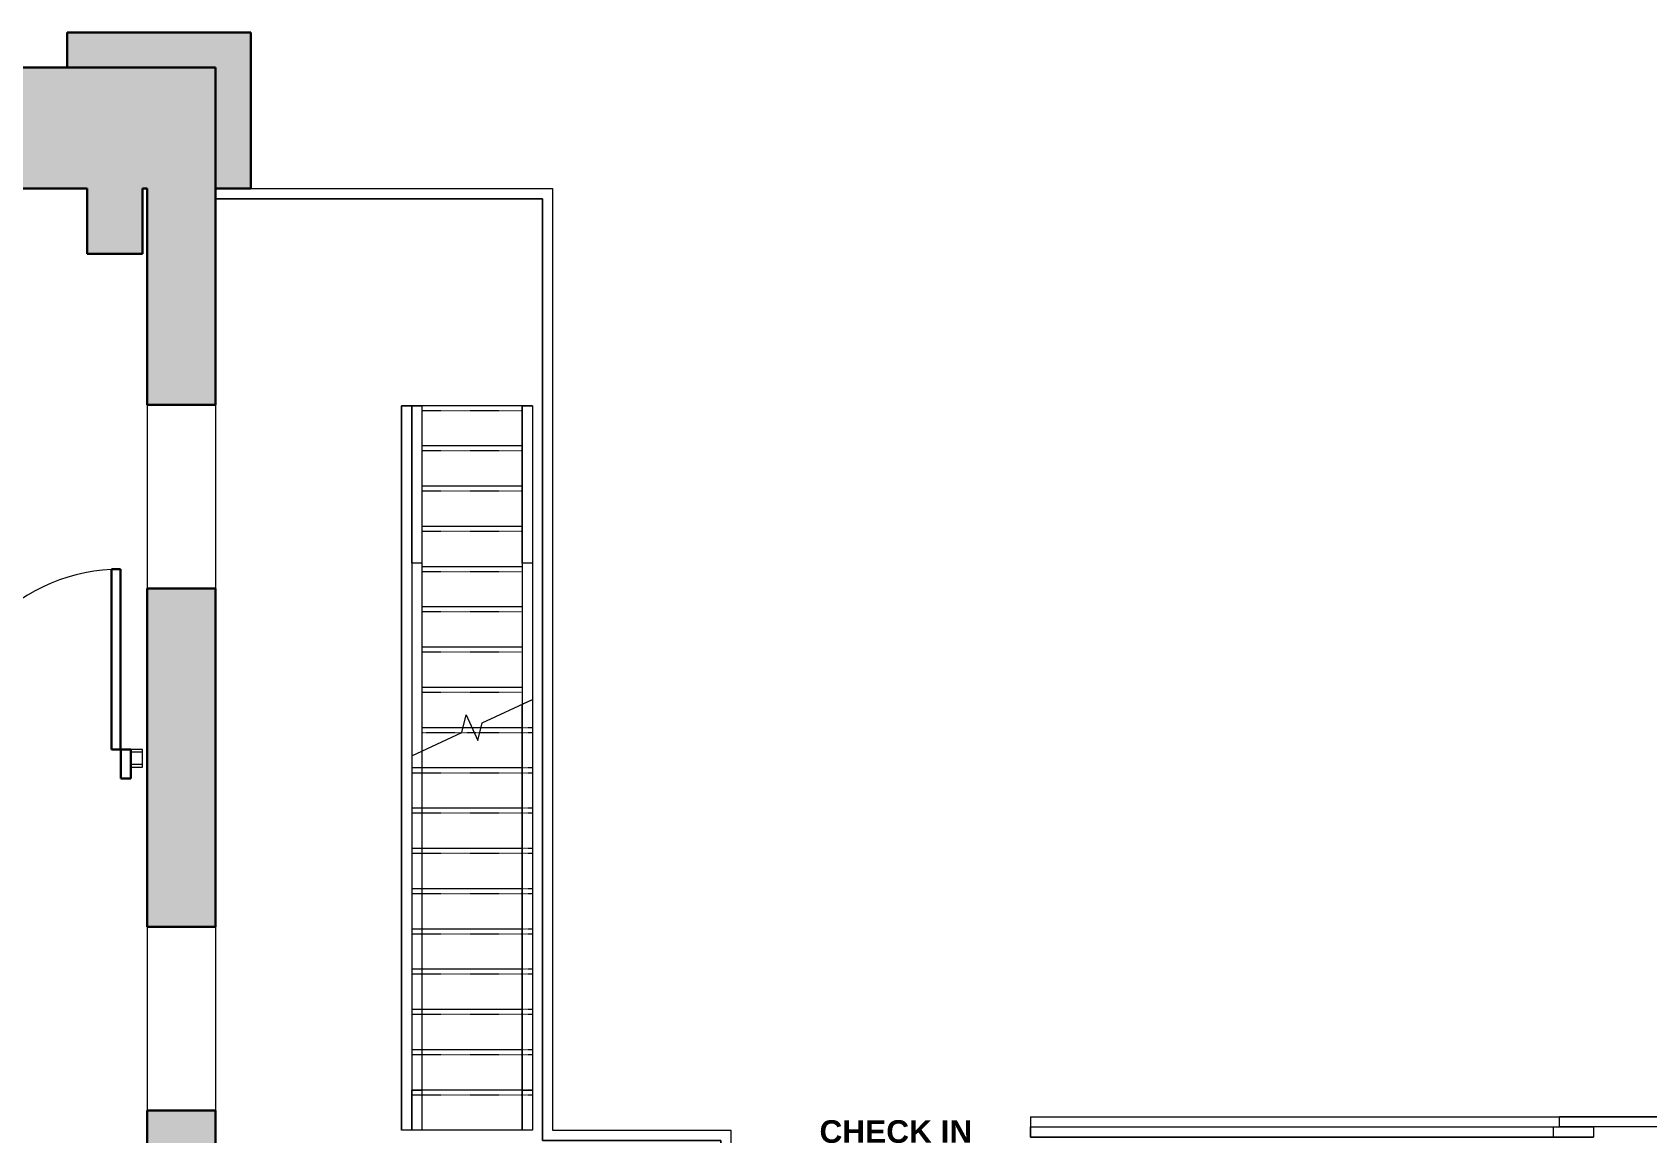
# Model space of a CAD drawing. Header units: inches. Extents: x -4688 to 1542, y -3558 to 978.
# Drawn here: x -612 to -290.8, y 602 to 820.9 of the extents above; entities that cross this region are included whole.
import ezdxf

# ---------------------------------------------------------------- set-up
doc = ezdxf.new("R2010")
doc.units = ezdxf.units.IN
doc.header["$MEASUREMENT"] = 0
doc.linetypes.add('Overhead 1_16_', pattern=[0.101562, 0.0625, -0.039062])
for name, color, linetype, lineweight in [('A-AREA-IDEN', 2, 'Continuous', 9), ('A-DOOR', 31, 'Continuous', 18), ('A-DOOR-FRAM', 31, 'Continuous', 30), ('A-FLOR', 192, 'Continuous', 18), ('A-FLOR-HRAL', 11, 'Continuous', 18), ('A-WALL', 113, 'Continuous', 18), ('A-WALL-PATT', 111, 'Continuous', 18), ('I-WALL', 2, 'Continuous', 18), ('S-STRS', 31, 'Continuous', 18), ('S-STRS-MBND', 31, 'Continuous', 18)]:
    doc.layers.add(name, color=color, linetype=linetype, lineweight=lineweight)
doc.styles.add('Swis721 Lt BT_B', font='', dxfattribs={"height": 4.5})
doc.styles.get('Swis721 Lt BT_B').set_extended_font_data('Swis721 Lt BT', bold=True)

# ---------------------------------------------------------------- blocks, each defined once
blk = doc.blocks.new('Top Rail Type - Top Rail_Internal_-5071311-1st Floor Power _ Signal')
at = {"layer": 'A-FLOR-HRAL', "lineweight": 9}
for p, q in [((-413.53, 601.34), (-413.53, 603.34)), ((-413.53, 603.34), (-309.53, 603.34)), ((-309.53, 601.34), (-413.53, 601.34)), ((-309.53, 601.34), (-309.53, 603.34)), ((-309.53, 603.34), (-301.53, 603.34)), ((-301.53, 601.34), (-309.53, 601.34)), ((-301.53, 603.34), (-301.53, 601.34))]:
    blk.add_line(p, q, dxfattribs=at)
blk = doc.blocks.new('Top Rail Type - Top Rail_Internal_-V5-1st Floor Power _ Signal')
at = {"layer": 'A-FLOR-HRAL', "lineweight": 9}
for p, q in [((-413.53, 603.34), (-413.53, 601.34)), ((-413.53, 603.34), (-309.53, 603.34)), ((-413.53, 601.34), (-309.53, 601.34)), ((-309.53, 603.34), (-301.53, 603.34)), ((-309.53, 601.34), (-301.53, 601.34)), ((-301.53, 603.34), (-301.53, 601.34))]:
    blk.add_line(p, q, dxfattribs=at)
blk = doc.blocks.new('Top Rail Type - Top Rail_Internal_-5208615-1st Floor Power _ Signal')
at = {"layer": 'A-FLOR-HRAL', "lineweight": 9}
for p, q in [((-308.31, 603.34), (-308.31, 605.34)), ((-308.31, 605.34), (-261, 605.34)), ((-261, 605.34), (-261, 603.34)), ((-261, 603.34), (-308.31, 603.34))]:
    blk.add_line(p, q, dxfattribs=at)
blk = doc.blocks.new('Top Rail Type - Top Rail_Internal_-V8-1st Floor Power _ Signal')
at = {"layer": 'A-FLOR-HRAL', "lineweight": 9}
for p, q in [((-308.31, 603.34), (-308.31, 605.34)), ((-261, 605.34), (-308.31, 605.34)), ((-261, 603.34), (-261, 605.34)), ((-261, 603.34), (-308.31, 603.34))]:
    blk.add_line(p, q, dxfattribs=at)
blk = doc.blocks.new('Single Flush - D1 3_ X 8_-8252943-1st Floor Power _ Signal')
at = {"layer": 'A-DOOR', "lineweight": 30}
for p, q in [((16.15625, 37.5625), (16.15625, 1.75)), ((17.90625, 37.5625), (16.15625, 37.5625)), ((17.90625, 1.75), (17.90625, 37.5625)), ((16.15625, 1.75), (17.90625, 1.75))]:
    blk.add_line(p, q, dxfattribs=at)
at = {"layer": 'A-DOOR', "lineweight": 9}
blk.add_arc((17.90625, 1.75), 35.8125, 90, 180.5, dxfattribs=at)
at = {"layer": 'A-DOOR-FRAM'}
for p, q in [((-20, -4), (-20, 1.75)), ((-20, 1.75), (-18, 1.75)), ((-18, -4), (-18, 1.75)), ((18.000004, -4), (18.000004, 1.75)), ((18.000004, 1.75), (20.000004, 1.75)), ((20.000004, -4), (20.000004, 1.75)), ((-20, -4), (-18, -4)), ((18.000004, -4), (20.000004, -4))]:
    blk.add_line(p, q, dxfattribs=at)
blk = doc.blocks.new('Top Rail Type - Top Rail_Internal_-7032804-1st Floor Power _ Signal')
at = {"layer": 'A-FLOR-HRAL', "lineweight": 9}
for p, q in [((-536.57, 746.68), (-534.57, 746.68)), ((-536.57, 715.41), (-536.57, 746.68)), ((-534.57, 746.68), (-534.57, 715.41)), ((-534.57, 715.41), (-536.57, 715.41))]:
    blk.add_line(p, q, dxfattribs=at)
blk = doc.blocks.new('Top Rail Type - Top Rail_Internal_-V49-1st Floor Power _ Signal')
at = {"layer": 'A-FLOR-HRAL', "lineweight": 9}
for p, q in [((-534.57, 746.68), (-536.57, 746.68)), ((-536.57, 746.68), (-536.57, 677.09)), ((-534.57, 746.68), (-534.57, 678.02)), ((-536.57, 677.09), (-534.57, 678.02))]:
    blk.add_line(p, q, dxfattribs=at)
at = {"layer": 'A-FLOR-HRAL', "linetype": 'Overhead 1_16_', "lineweight": 9}
for p, q in [((-534.57, 678.02), (-534.57, 610.68)), ((-536.57, 677.09), (-536.57, 610.68)), ((-536.57, 610.68), (-536.57, 602.68)), ((-534.57, 610.68), (-534.57, 602.68)), ((-534.57, 602.68), (-536.57, 602.68))]:
    blk.add_line(p, q, dxfattribs=at)
blk = doc.blocks.new('Top Rail Type - Top Rail_Internal_-7032816-1st Floor Power _ Signal')
at = {"layer": 'A-FLOR-HRAL', "lineweight": 9}
for p, q in [((-514.57, 746.68), (-512.57, 746.68)), ((-514.57, 715.41), (-514.57, 746.68)), ((-512.57, 746.68), (-512.57, 715.41)), ((-512.57, 715.41), (-514.57, 715.41))]:
    blk.add_line(p, q, dxfattribs=at)
blk = doc.blocks.new('Top Rail Type - Top Rail_Internal_-V50-1st Floor Power _ Signal')
at = {"layer": 'A-FLOR-HRAL', "lineweight": 9}
for p, q in [((-512.57, 746.68), (-514.57, 746.68)), ((-514.57, 746.68), (-514.57, 687.35)), ((-512.57, 746.68), (-512.57, 688.28)), ((-514.57, 687.35), (-512.57, 688.28))]:
    blk.add_line(p, q, dxfattribs=at)
at = {"layer": 'A-FLOR-HRAL', "linetype": 'Overhead 1_16_', "lineweight": 9}
for p, q in [((-512.57, 688.28), (-512.57, 610.68)), ((-514.57, 687.35), (-514.57, 610.68)), ((-514.57, 610.68), (-514.57, 602.68)), ((-512.57, 610.68), (-512.57, 602.68)), ((-512.57, 602.68), (-514.57, 602.68))]:
    blk.add_line(p, q, dxfattribs=at)
blk = doc.blocks.new('Top Rail Type - Top Rail_Internal_-7032848-1st Floor Power _ Signal')
at = {"layer": 'A-FLOR-HRAL', "lineweight": 9}
for p, q in [((-534.57, 678.02), (-534.57, 610.68)), ((-536.57, 610.68), (-534.57, 610.68)), ((-536.57, 602.68), (-536.57, 610.68)), ((-534.57, 610.68), (-534.57, 602.68)), ((-534.57, 602.68), (-536.57, 602.68))]:
    blk.add_line(p, q, dxfattribs=at)
blk = doc.blocks.new('Top Rail Type - Top Rail_Internal_-V51-1st Floor Power _ Signal')
at = {"layer": 'A-FLOR-HRAL', "lineweight": 9}
for p, q in [((-534.57, 678.02), (-534.57, 610.68)), ((-536.57, 610.68), (-536.57, 602.68)), ((-534.57, 610.68), (-534.57, 602.68)), ((-534.57, 602.68), (-536.57, 602.68))]:
    blk.add_line(p, q, dxfattribs=at)
blk = doc.blocks.new('Top Rail Type - Top Rail_Internal_-7032860-1st Floor Power _ Signal')
at = {"layer": 'A-FLOR-HRAL', "lineweight": 9}
for p, q in [((-514.57, 610.68), (-514.57, 687.35)), ((-512.57, 649.96), (-512.57, 610.68)), ((-514.57, 610.68), (-512.57, 610.68)), ((-514.57, 602.68), (-514.57, 610.68)), ((-512.57, 610.68), (-512.57, 602.68)), ((-512.57, 602.68), (-514.57, 602.68))]:
    blk.add_line(p, q, dxfattribs=at)
blk = doc.blocks.new('Top Rail Type - Top Rail_Internal_-V52-1st Floor Power _ Signal')
at = {"layer": 'A-FLOR-HRAL', "lineweight": 9}
for p, q in [((-514.57, 687.35), (-514.57, 610.68)), ((-512.57, 649.96), (-512.57, 610.68)), ((-514.57, 610.68), (-514.57, 602.68)), ((-512.57, 610.68), (-512.57, 602.68)), ((-512.57, 602.68), (-514.57, 602.68))]:
    blk.add_line(p, q, dxfattribs=at)
blk = doc.blocks.new('Top Rail Type - Top Rail_Internal_-7033225-1st Floor Power _ Signal')
at = {"layer": 'A-FLOR-HRAL', "lineweight": 9}
for p, q in [((-510.57, 787.81), (-575.57, 787.81)), ((-568.57, 789.81), (-508.57, 789.81)), ((-510.57, 600.68), (-510.57, 787.81)), ((-508.57, 789.81), (-508.57, 602.68)), ((-508.57, 602.68), (-473.09, 602.68)), ((-473.09, 602.68), (-473.09, 563.68)), ((-475.09, 600.68), (-510.57, 600.68)), ((-475.09, 563.68), (-475.09, 600.68)), ((-473.09, 563.68), (-475.09, 563.68))]:
    blk.add_line(p, q, dxfattribs=at)
blk = doc.blocks.new('Top Rail Type - Top Rail_Internal_-V53-1st Floor Power _ Signal')
at = {"layer": 'A-FLOR-HRAL', "lineweight": 9}
for p, q in [((-575.57, 787.81), (-510.57, 787.81)), ((-568.57, 789.81), (-508.57, 789.81)), ((-510.57, 787.81), (-510.57, 600.68)), ((-508.57, 789.81), (-508.57, 602.68)), ((-508.57, 602.68), (-473.09, 602.68)), ((-473.09, 602.68), (-473.09, 563.68)), ((-510.57, 600.68), (-475.09, 600.68)), ((-475.09, 600.68), (-475.09, 563.68)), ((-473.09, 563.68), (-475.09, 563.68))]:
    blk.add_line(p, q, dxfattribs=at)
blk = doc.blocks.new('Top Rail Type - Top Rail_Internal_-7033342-1st Floor Power _ Signal')
at = {"layer": 'A-FLOR-HRAL', "lineweight": 9}
for p, q in [((-538.57, 746.68), (-536.57, 746.68)), ((-538.57, 602.68), (-538.57, 746.68)), ((-536.57, 677.09), (-536.57, 602.68)), ((-536.57, 602.68), (-538.57, 602.68))]:
    blk.add_line(p, q, dxfattribs=at)
blk = doc.blocks.new('Top Rail Type - Top Rail_Internal_-V54-1st Floor Power _ Signal')
at = {"layer": 'A-FLOR-HRAL', "lineweight": 9}
for p, q in [((-536.57, 746.68), (-538.57, 746.68)), ((-538.57, 746.68), (-538.57, 602.68)), ((-536.57, 677.09), (-536.57, 602.68)), ((-536.57, 602.68), (-538.57, 602.68))]:
    blk.add_line(p, q, dxfattribs=at)

msp = doc.modelspace()

# ---------------------------------------------------------------- hatches: boundary and pattern name
at = {"layer": 'A-WALL-PATT', "lineweight": 9}
for points in [[(-575.57, 813.87), (-568.57, 813.87), (-568.57, 820.87), (-605.07, 820.87), (-605.07, 813.87)], [(-568.57, 789.81), (-568.57, 813.87), (-575.57, 813.87), (-575.57, 789.81)], [(-590.07, 776.87), (-590.07, 789.87), (-601.07, 789.87), (-601.07, 776.87)]]:
    msp.add_hatch(color=7, dxfattribs=at).paths.add_polyline_path(points, flags=0)
h = msp.add_hatch(color=7, dxfattribs=at)
h.paths.add_polyline_path([(-589.2, 789.87), (-575.57, 789.87), (-575.57, 813.87), (-669.82, 813.87), (-669.82, 789.87), (-590.07, 789.87)], flags=0)
h.paths.add_polyline_path([(-716.76, 789.87), (-707.32, 789.87), (-707.32, 813.87), (-732.06, 813.87), (-732.06, 789.87)], flags=0)
h = msp.add_hatch(color=7, dxfattribs=at)
h.paths.add_polyline_path([(-575.57, 563.68), (-575.57, 606.62), (-589.2, 606.62), (-589.2, 563.68)], flags=0)
h.paths.add_polyline_path([(-589.2, 643.12), (-575.57, 643.12), (-575.57, 710.37), (-589.2, 710.37), (-589.2, 655.42)], flags=0)
h.paths.add_polyline_path([(-575.57, 746.87), (-575.57, 789.87), (-589.2, 789.87), (-589.2, 746.87)], flags=0)
h = msp.add_hatch(dxfattribs=at)
h.set_pattern_fill('FP_1', color=256, style=0, pattern_type=2)
h.set_pattern_definition([(0, (0, 0), (15.36, 3.84), [0.634, -10.886, 0.634, -10.886, -61.44]), (0, (0, 0), (15.36, 3.84), [-23.04, 0.634, -22.406, 0.634, -10.886, -26.88]), (0, (0, 0), (15.36, 3.84), [-57.6, 0.634, -7.046, 0.634, -18.566]), (120, (5.76, 1.92), (-11.005538, 11.38215), [0.634, -10.886, 0.634, -10.886, -61.44]), (120, (5.76, 1.92), (-11.005538, 11.38215), [-23.04, 0.634, -22.406, 0.634, -10.886, -26.88]), (120, (5.76, 1.92), (-11.005538, 11.38215), [-57.6, 0.634, -7.046, 0.634, -18.566]), (240, (7.68, 9.6), (-4.354462, -15.22215), [0.634, -10.886, 0.634, -10.886, -61.44]), (240, (7.68, 9.6), (-4.354462, -15.22215), [-23.04, 0.634, -22.406, 0.634, -10.886, -26.88]), (240, (7.68, 9.6), (-4.354462, -15.22215), [-57.6, 0.634, -7.046, 0.634, -18.566])])
h.paths.add_polyline_path([(-590.07, 677.85), (-590.07, 678.35), (-592.39, 678.35), (-592.39, 677.85)], flags=0)
h.paths.add_polyline_path([(-636.45, 677.85), (-632.39, 677.85), (-632.39, 678.35), (-649.82, 678.35), (-649.82, 677.85)], flags=0)

# ---------------------------------------------------------------- linework, layer by layer
at = {"layer": 'A-FLOR'}
for p, q in [((-512.57, 688.28), (-512.57, 649.96)), ((-514.57, 602.68), (-534.57, 602.68))]:
    msp.add_line(p, q, dxfattribs=at)
at = {"layer": 'A-WALL', "color": 8, "lineweight": 30}
for p, q in [((-568.57, 820.87), (-605.07, 820.87)), ((-605.07, 820.87), (-605.07, 813.87)), ((-568.57, 789.81), (-568.57, 820.87)), ((-669.82, 813.87), (-575.57, 813.87)), ((-575.57, 813.87), (-575.57, 746.87)), ((-669.82, 789.87), (-601.07, 789.87)), ((-601.07, 789.87), (-601.07, 776.87)), ((-590.07, 789.87), (-589.2, 789.87)), ((-590.07, 776.87), (-590.07, 789.87)), ((-589.2, 789.87), (-589.2, 746.87)), ((-575.57, 789.81), (-568.57, 789.81)), ((-601.07, 776.87), (-590.07, 776.87)), ((-589.2, 746.87), (-575.57, 746.87)), ((-575.57, 710.37), (-589.2, 710.37)), ((-589.2, 710.37), (-589.2, 643.12)), ((-575.57, 643.12), (-575.57, 710.37)), ((-589.2, 643.12), (-575.57, 643.12)), ((-575.57, 606.62), (-589.2, 606.62)), ((-589.2, 606.62), (-589.2, 563.68)), ((-575.57, 593.68), (-575.57, 606.62))]:
    msp.add_line(p, q, dxfattribs=at)
at = {"layer": 'A-WALL', "lineweight": 9}
for p, q in [((-589.2, 746.87), (-589.2, 710.37)), ((-575.57, 746.87), (-575.57, 710.37)), ((-589.2, 643.12), (-589.2, 606.62)), ((-575.57, 643.12), (-575.57, 606.62))]:
    msp.add_line(p, q, dxfattribs=at)
at = {"layer": 'A-WALL'}
for p, q in [((-590.07, 677.85), (-592.39, 677.85)), ((-590.07, 675.35), (-592.39, 675.35))]:
    msp.add_line(p, q, dxfattribs=at)
at = {"layer": 'I-WALL'}
for p, q in [((-590.07, 678.35), (-592.39, 678.35)), ((-592.39, 678.35), (-592.39, 674.85)), ((-590.07, 674.85), (-590.07, 678.35)), ((-592.39, 674.85), (-590.07, 674.85))]:
    msp.add_line(p, q, dxfattribs=at)
at = {"layer": 'S-STRS', "lineweight": 9}
for p, q in [((-514.57, 746.68), (-534.57, 746.68)), ((-514.57, 738.68), (-534.57, 738.68)), ((-514.57, 730.68), (-534.57, 730.68)), ((-514.57, 722.68), (-534.57, 722.68)), ((-514.57, 714.68), (-534.57, 714.68)), ((-514.57, 706.68), (-534.57, 706.68)), ((-514.57, 698.68), (-534.57, 698.68)), ((-514.57, 690.68), (-534.57, 690.68)), ((-526.38, 682.68), (-534.57, 682.68)), ((-524.57, 682.68), (-526.38, 682.68)), ((-522.76, 682.68), (-524.57, 682.68)), ((-514.57, 682.68), (-522.76, 682.68)), ((-514.57, 674.68), (-534.57, 674.68)), ((-514.57, 666.68), (-534.57, 666.68)), ((-514.57, 658.68), (-534.57, 658.68)), ((-514.57, 650.68), (-534.57, 650.68)), ((-514.57, 642.68), (-534.57, 642.68)), ((-514.57, 634.68), (-534.57, 634.68)), ((-514.57, 626.68), (-534.57, 626.68)), ((-514.57, 618.68), (-534.57, 618.68)), ((-514.57, 610.68), (-534.57, 610.68)), ((-413.53, 605.34), (-413.53, 603.34)), ((-413.53, 605.34), (-308.31, 605.34)), ((-514.57, 602.68), (-534.57, 602.68))]:
    msp.add_line(p, q, dxfattribs=at)
at = {"layer": 'S-STRS', "linetype": 'Overhead 1_16_', "lineweight": 9}
for p, q in [((-514.57, 745.68), (-534.57, 745.68)), ((-514.57, 737.68), (-534.57, 737.68)), ((-514.57, 729.68), (-534.57, 729.68)), ((-514.57, 721.68), (-534.57, 721.68)), ((-514.57, 713.68), (-534.57, 713.68)), ((-514.57, 705.68), (-534.57, 705.68)), ((-514.57, 697.68), (-534.57, 697.68)), ((-514.57, 689.68), (-534.57, 689.68)), ((-526.72, 681.68), (-534.57, 681.68)), ((-524.1, 681.68), (-526.72, 681.68)), ((-523.01, 681.68), (-524.1, 681.68)), ((-514.57, 681.68), (-523.01, 681.68)), ((-514.57, 673.68), (-534.57, 673.68)), ((-514.57, 665.68), (-534.57, 665.68)), ((-514.57, 657.68), (-534.57, 657.68)), ((-514.57, 649.68), (-534.57, 649.68)), ((-514.57, 641.68), (-534.57, 641.68)), ((-514.57, 633.68), (-534.57, 633.68)), ((-514.57, 625.68), (-534.57, 625.68)), ((-514.57, 617.68), (-534.57, 617.68)), ((-514.57, 609.68), (-534.57, 609.68))]:
    msp.add_line(p, q, dxfattribs=at)
at = {"layer": 'S-STRS-MBND', "lineweight": 9}
for p, q in [((-522.53, 683.63), (-512.57, 688.28)), ((-526.61, 681.73), (-525.76, 685.23)), ((-525.76, 685.23), (-523.38, 680.13)), ((-536.57, 677.09), (-526.61, 681.73)), ((-523.38, 680.13), (-522.53, 683.63))]:
    msp.add_line(p, q, dxfattribs=at)
at = {"layer": 'S-STRS-MBND', "linetype": 'Overhead 1_16_', "lineweight": 9}
for p, q in [((-512.57, 688.28), (-512.57, 602.68)), ((-524.1, 681.68), (-526.72, 681.68)), ((-524.57, 682.68), (-526.38, 682.68)), ((-512.57, 681.68), (-523.01, 681.68)), ((-512.57, 682.68), (-522.76, 682.68)), ((-536.57, 677.09), (-536.57, 602.68)), ((-512.57, 674.68), (-536.57, 674.68)), ((-512.57, 673.68), (-536.57, 673.68)), ((-512.57, 666.68), (-536.57, 666.68)), ((-512.57, 665.68), (-536.57, 665.68)), ((-512.57, 658.68), (-536.57, 658.68)), ((-512.57, 657.68), (-536.57, 657.68)), ((-512.57, 650.68), (-536.57, 650.68)), ((-512.57, 649.68), (-536.57, 649.68)), ((-512.57, 642.68), (-536.57, 642.68)), ((-512.57, 641.68), (-536.57, 641.68)), ((-512.57, 634.68), (-536.57, 634.68)), ((-512.57, 633.68), (-536.57, 633.68)), ((-512.57, 626.68), (-536.57, 626.68)), ((-512.57, 625.68), (-536.57, 625.68)), ((-512.57, 618.68), (-536.57, 618.68)), ((-512.57, 617.68), (-536.57, 617.68)), ((-512.57, 610.68), (-536.57, 610.68)), ((-512.57, 609.68), (-536.57, 609.68)), ((-512.57, 602.68), (-536.57, 602.68))]:
    msp.add_line(p, q, dxfattribs=at)

# ---------------------------------------------------------------- block references
at = {"layer": 'A-DOOR'}
msp.add_blockref('Single Flush - D1 3_ X 8_-8252943-1st Floor Power _ Signal', (-612.39, 676.6), dxfattribs=at)
at = {"layer": 'A-FLOR-HRAL', "lineweight": 9}
for name in ['Top Rail Type - Top Rail_Internal_-7033225-1st Floor Power _ Signal', 'Top Rail Type - Top Rail_Internal_-V53-1st Floor Power _ Signal', 'Top Rail Type - Top Rail_Internal_-7033342-1st Floor Power _ Signal', 'Top Rail Type - Top Rail_Internal_-V54-1st Floor Power _ Signal', 'Top Rail Type - Top Rail_Internal_-7032804-1st Floor Power _ Signal', 'Top Rail Type - Top Rail_Internal_-V49-1st Floor Power _ Signal', 'Top Rail Type - Top Rail_Internal_-7032816-1st Floor Power _ Signal', 'Top Rail Type - Top Rail_Internal_-V50-1st Floor Power _ Signal', 'Top Rail Type - Top Rail_Internal_-7032860-1st Floor Power _ Signal', 'Top Rail Type - Top Rail_Internal_-V52-1st Floor Power _ Signal', 'Top Rail Type - Top Rail_Internal_-7032848-1st Floor Power _ Signal', 'Top Rail Type - Top Rail_Internal_-V51-1st Floor Power _ Signal', 'Top Rail Type - Top Rail_Internal_-5208615-1st Floor Power _ Signal', 'Top Rail Type - Top Rail_Internal_-V8-1st Floor Power _ Signal', 'Top Rail Type - Top Rail_Internal_-5071311-1st Floor Power _ Signal', 'Top Rail Type - Top Rail_Internal_-V5-1st Floor Power _ Signal']:
    msp.add_blockref(name, (0, 0), dxfattribs=at)

# ---------------------------------------------------------------- texts
at = {"layer": 'A-AREA-IDEN', "insert": (-455.47, 604.69), "char_height": 4.5, "width": 36.36, "attachment_point": 1, "style": 'Swis721 Lt BT_B'}
msp.add_mtext('CHECK IN', dxfattribs=at)

doc.saveas('drawing.dxf')
